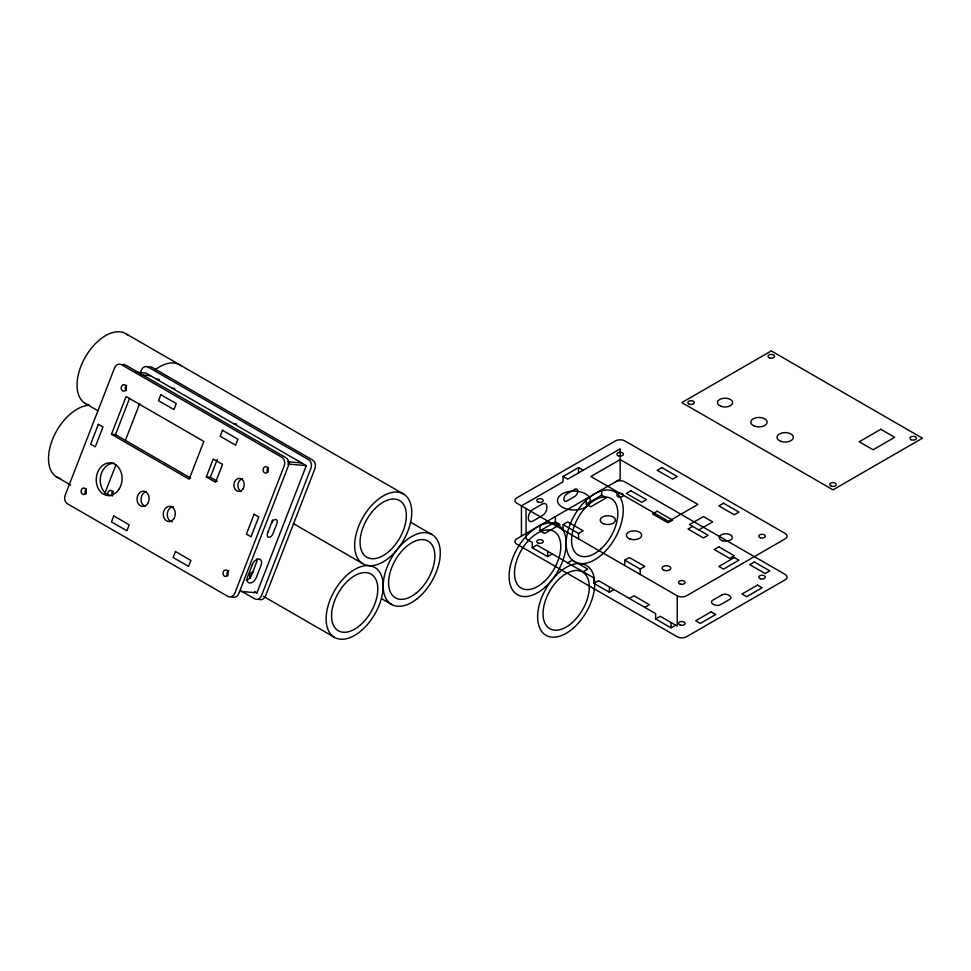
<?xml version="1.0" encoding="UTF-8"?>
<svg xmlns="http://www.w3.org/2000/svg" width="971" height="971" viewBox="0 0 971 971"><rect width="100%" height="100%" fill="white"/><g stroke="black" fill="none" stroke-linecap="round" stroke-linejoin="round"><path stroke-width="1.46" d="M111.459 434.304L126.109 396.544L203.849 441.429L189.199 479.189L111.459 434.304L115.464 434.668L190.607 478.048M115.464 434.668L129.58 398.304M140.237 373.01L141.256 370.364A6.542 5.158 -84.9 0 1 148.199 367.062L308.608 459.671A6.542 5.158 -84.9 0 1 310.914 468.313L261.563 595.514A6.542 5.158 -84.9 0 1 254.62 598.804L240.832 590.841M104.965 493.086L116.071 464.478M125.041 441.356L139.715 403.523M206.313 476.907L213.256 459.016L222.505 464.356L215.574 482.247L206.313 476.907L210.319 477.271L217.261 481.276M210.319 477.271L217.261 459.38M272.232 521.002L267.668 533.128A4.357 2.525 -60 0 0 268.797 537.351A4.357 2.525 -60 0 0 273.009 533.613L276.856 523.672A4.357 2.525 -60 0 0 275.728 519.461A4.357 2.525 -60 0 0 271.516 523.199M239.91 591.315L256.939 592.844L306.29 465.631L145.893 373.034L135.952 372.136M521.439 536.15L521.439 505.879L563.083 481.834L563.083 476.494L578.51 467.585L583.134 470.255M539.949 530.809L555.376 521.9L560 524.583L544.585 533.48L539.949 530.809L539.949 525.469M586.217 504.095L601.644 495.186L606.268 497.868L590.854 506.765L586.217 504.095L586.217 498.754M563.083 524.571L567.719 521.9L583.134 530.809L578.51 533.48L563.083 524.571L563.083 529.923M526.076 508.549L526.076 538.82L532.242 542.388L532.242 547.729L536.866 545.059L593.936 578L593.936 583.353L609.363 592.249L613.988 589.579M532.242 547.729L547.668 556.638L552.293 553.968M567.719 562.864L572.344 560.194L587.771 569.103L583.134 571.773M624.778 560.194L629.402 557.524L644.829 566.433L640.205 569.103L624.778 560.194L624.778 565.535M593.936 583.353L598.561 580.67L655.631 613.623L655.631 618.964L671.046 627.873L675.682 625.203M692.639 526.355L688.014 529.025L703.441 537.934L708.065 535.264L689.556 524.571L703.441 516.56L712.69 521.9L698.817 529.923M629.402 598.488L634.039 595.818L649.453 604.715L644.829 607.385M655.631 618.964L660.256 616.294L677.224 626.089L677.224 595.818L516.815 503.209A6.542 3.775 0 0 1 516.815 497.868L615.529 440.87A6.542 3.775 0 0 1 624.778 440.87L785.187 533.48A6.542 3.775 0 0 1 785.187 538.82L686.473 595.818A6.542 3.775 0 0 1 677.224 595.818M140.577 374.818L150.517 375.704M156.683 379.26L159.353 379.503M172.11 388.169L174.78 388.4M233.805 423.781L236.475 424.024M287.477 461.698L301.665 462.961M287.841 463.992L306.29 465.631M563.083 476.494L567.719 479.164L620.153 448.893L620.153 479.164L516.815 538.82A6.542 3.775 0 0 0 516.815 544.173L677.224 636.77A6.542 3.775 0 0 0 686.473 636.77L785.187 579.784A6.542 3.775 0 0 0 785.187 574.444L624.778 481.834A6.542 3.775 0 0 0 615.529 481.834M126.096 333.842L403.718 494.13A40.357 23.292 -60 0 1 390.124 556.844A40.357 23.292 -60 0 1 355.774 535.64A40.357 23.292 -60 0 1 403.718 494.13M410.648 522.24L431.573 534.329M85.072 403.329L97.925 410.757M293.376 523.6L362.693 563.617M381.445 598.561L391.908 604.605M56.536 476.87L70.677 485.039M263.529 596.376L334.158 637.158M254.62 591.509L256.939 592.844M671.046 622.532L671.046 627.873M640.205 569.103L640.205 574.444M609.363 586.909L609.363 592.249M601.644 489.845L601.644 495.186M578.51 467.585L578.51 472.926M578.51 533.48L578.51 538.82M555.376 516.56L555.376 521.9M547.668 551.285L547.668 556.638M122.589 364.55A6.542 5.158 -84.9 0 1 125.49 365.035L285.899 457.644A6.542 5.158 -84.9 0 1 288.205 466.274L238.854 593.487A6.542 5.158 -84.9 0 1 231.911 596.777M85.958 494.118A3.277 2.585 -84.9 0 1 86.407 488.874M126.06 390.767A3.277 2.585 -84.9 0 1 126.74 385.353M267.778 472.476A3.277 2.585 -84.9 0 1 268.397 467.439M227.675 575.827A3.277 2.585 -84.9 0 1 228.78 570.487M110.779 495.72A16.361 12.902 -84.9 0 1 100.341 478.035A16.361 12.902 -84.9 0 1 114.275 463.24M241.209 491.423A6.542 5.158 -84.9 0 1 237.968 484.675A6.542 5.158 -84.9 0 1 242.495 478.788M144.885 506.352A7.634 6.02 -84.9 0 1 141.098 498.487A7.634 6.02 -84.9 0 1 146.39 491.617M172.195 521.828A7.634 6.02 -84.9 0 1 167.291 513.95A7.634 6.02 -84.9 0 1 173.226 506.668M272.56 519.898A4.357 2.525 -60 0 1 272.366 520.638M268.384 530.943A4.357 2.525 -60 0 1 267.62 532.387M256.939 558.932A6.542 3.775 -60 0 1 256.368 562.767L251.744 574.698A6.542 3.775 -60 0 1 246.197 580.27M258.626 599.156A6.542 5.158 -84.9 0 0 265.569 595.866L314.92 468.665A6.542 5.158 -84.9 0 0 312.613 460.036L152.204 367.426A6.542 5.158 -84.9 0 0 147.762 367.56M112.187 495.768A3.277 2.585 -84.9 0 1 113.122 491.253M108.327 495.683A3.277 2.585 -84.9 0 1 108.752 491.229A3.277 2.585 -84.9 0 1 112.284 491.302A3.277 2.585 -84.9 0 1 112.32 495.756M250.749 578.267A3.277 2.585 -84.9 0 1 249.996 574.237A3.277 2.585 -84.9 0 1 253.03 572.392M60.627 478.557A40.357 23.292 -60 0 1 52.337 439.924A40.357 23.292 -60 0 1 89.041 405.308M155.069 369.817A40.357 23.292 -60 0 1 181.929 366.383M89.162 405.016A40.357 23.292 -60 0 1 84.841 357.935A40.357 23.292 -60 0 1 127.941 335.213M114.542 367.973L65.191 495.174A6.542 5.158 -84.9 0 0 67.509 503.815L227.906 596.412A6.542 5.158 -84.9 0 0 234.848 593.123L284.2 465.922A6.542 5.158 -84.9 0 0 281.893 457.292L121.484 364.683A6.542 5.158 -84.9 0 0 114.542 367.973M98.35 424.303L90.643 444.184L95.267 446.854L102.975 426.973L98.35 424.303M113.777 515.929L111.459 521.888L126.885 530.797L129.204 524.826L113.777 515.929M160.822 394.687L158.504 400.647L173.93 409.556L176.237 403.584L160.822 394.687M175.472 551.54L173.154 557.512L188.58 566.409L190.886 560.449L175.472 551.54M222.505 430.299L220.199 436.27L235.613 445.167L237.931 439.208L222.505 430.299M254.123 514.242L246.416 534.123L251.04 536.793L258.759 516.912L254.123 514.242M252.314 564.661L247.69 576.592A6.542 3.775 -60 0 0 249.389 582.916L250.057 582.976A6.542 3.775 -60 0 0 256.368 577.369L261.005 565.438A6.542 3.775 -60 0 0 259.306 559.126L258.638 559.065A6.542 3.775 -60 0 0 252.314 564.661M771.302 350.932L681.848 402.589L832.997 489.845L922.45 438.2L771.302 350.932M542.267 504.095L533.006 509.435A6.542 3.775 -60 0 0 528.394 517.045A21.119 12.198 -60 0 0 528.394 518.732A6.542 3.775 -60 0 0 533.006 521.014L542.267 515.674A6.542 3.775 -60 0 0 546.891 507.663A21.119 12.198 -60 0 0 546.879 506.377A6.542 3.775 -60 0 0 542.267 504.095M620.153 459.574L590.854 476.494L668.582 521.366L697.882 504.447L620.153 459.574M574.65 489.408L566.943 493.851A4.357 2.525 -60 0 0 563.86 499.203A4.357 2.525 -60 0 0 566.943 500.975L574.65 496.533A4.357 2.525 -60 0 0 577.745 491.18A4.357 2.525 -60 0 0 574.65 489.408M661.797 467.585L657.173 470.255L672.587 479.164L677.224 476.494L661.797 467.585M630.956 490.743L626.319 493.414L641.746 502.31L646.37 499.64L630.956 490.743M657.173 511.219L652.548 513.89L667.963 522.799L672.587 520.128L657.173 511.219M723.492 503.209L718.868 505.879L734.282 514.776L738.919 512.105L723.492 503.209M880.806 429.303L859.214 441.769L873.099 449.779L894.692 437.314L880.806 429.303M718.868 546.843L714.231 549.513L729.658 558.41L734.282 555.74L718.868 546.843M734.282 557.524L718.868 566.433L723.492 569.103L738.919 560.194L734.282 557.524M754.333 561.978L749.709 564.649L765.136 573.558L769.76 570.875L754.333 561.978M721.951 594.92L712.69 600.26A4.357 2.525 0 0 0 712.69 603.828L714.231 604.715A4.357 2.525 0 0 0 720.409 604.715L729.658 599.374A4.357 2.525 0 0 0 729.658 595.818L728.116 594.92A4.357 2.525 0 0 0 721.951 594.92M711.148 611.839L695.734 620.748L700.358 623.418L715.773 614.509L711.148 611.839M757.416 585.125L742.002 594.034L746.626 596.704L762.053 587.795L757.416 585.125M85.666 493.28A3.277 2.585 -84.9 0 0 84.174 488.025A3.277 2.585 -84.9 0 0 81.261 492.479A3.277 2.585 -84.9 0 0 85.666 493.28M125.769 389.929A3.277 2.585 -84.9 0 0 124.276 384.674A3.277 2.585 -84.9 0 0 121.363 389.128A3.277 2.585 -84.9 0 0 125.769 389.929M267.656 471.857A3.277 2.585 -84.9 0 0 266.175 466.602A3.277 2.585 -84.9 0 0 263.25 471.044A3.277 2.585 -84.9 0 0 267.656 471.857M227.554 575.208A3.277 2.585 -84.9 0 0 226.073 569.953A3.277 2.585 -84.9 0 0 223.16 574.407A3.277 2.585 -84.9 0 0 227.554 575.208M118.972 489.287A16.361 12.902 -84.9 0 0 111.531 463.021A16.361 12.902 -84.9 0 0 96.954 485.269A16.361 12.902 -84.9 0 0 118.972 489.287M243.017 488.923A6.542 5.158 -84.9 0 0 240.043 478.412A6.542 5.158 -84.9 0 0 234.205 487.308A6.542 5.158 -84.9 0 0 243.017 488.923M147.665 503.5A7.634 6.02 -84.9 0 0 144.194 491.241A7.634 6.02 -84.9 0 0 137.384 501.619A7.634 6.02 -84.9 0 0 147.665 503.5M173.882 518.635A7.634 6.02 -84.9 0 0 170.411 506.377A7.634 6.02 -84.9 0 0 163.601 516.754A7.634 6.02 -84.9 0 0 173.882 518.635M361.588 630.385A40.357 23.292 -60 0 0 375.182 567.671A40.357 23.292 -60 0 0 327.239 609.181A40.357 23.292 -60 0 0 361.588 630.385M360.277 625.093A32.723 18.886 -60 0 0 371.31 574.237A32.723 18.886 -60 0 0 332.434 607.907A32.723 18.886 -60 0 0 360.277 625.093M388.813 551.552A32.723 18.886 -60 0 0 399.834 500.696A32.723 18.886 -60 0 0 360.957 534.366A32.723 18.886 -60 0 0 388.813 551.552M416.935 598.864A40.357 23.292 -60 0 0 433.442 535.543A40.357 23.292 -60 0 0 384.844 573.982A40.357 23.292 -60 0 0 416.935 598.864M415.952 593.305A32.723 18.886 -60 0 0 429.34 541.964A32.723 18.886 -60 0 0 389.929 573.133A32.723 18.886 -60 0 0 415.952 593.305M664.237 570.39A4.357 2.525 0 0 0 670.791 568.205A4.357 2.525 0 0 0 664.237 566.032A4.357 2.525 0 0 0 664.237 570.39M680.21 625.057A3.277 1.893 0 0 0 685.113 623.418A3.277 1.893 0 0 0 680.21 621.78A3.277 1.893 0 0 0 680.21 625.057M760.414 578.752A3.277 1.893 0 0 0 765.318 577.114A3.277 1.893 0 0 0 760.414 575.475A3.277 1.893 0 0 0 760.414 578.752M618.321 496.751A3.277 1.893 0 0 0 623.418 495.331A3.277 1.893 0 0 0 618.721 493.499A3.277 1.893 0 0 0 618.321 496.751M538.322 543.129A3.277 1.893 0 0 0 543.226 541.49A3.277 1.893 0 0 0 538.322 539.864A3.277 1.893 0 0 0 538.322 543.129M571.628 623.151A32.723 18.886 -60 0 0 582.916 572.247A32.723 18.886 -60 0 0 543.978 605.637A32.723 18.886 -60 0 0 571.628 623.151M572.902 628.48A40.357 23.292 -60 0 0 586.824 565.68A40.357 23.292 -60 0 0 538.796 606.863A40.357 23.292 -60 0 0 572.902 628.48M600.697 549.149A32.723 18.886 -60 0 0 611.062 498.475A32.723 18.886 -60 0 0 572.356 532.788A32.723 18.886 -60 0 0 600.697 549.149M602.093 554.368A40.357 23.292 -60 0 0 614.886 491.86A40.357 23.292 -60 0 0 567.149 534.184A40.357 23.292 -60 0 0 602.093 554.368M545.022 587.309A40.357 23.292 -60 0 0 557.815 524.801A40.357 23.292 -60 0 0 510.078 567.137A40.357 23.292 -60 0 0 545.022 587.309M543.626 582.102A32.723 18.886 -60 0 0 553.992 531.416A32.723 18.886 -60 0 0 515.298 565.741A32.723 18.886 -60 0 0 543.626 582.102M781.097 441.404A8.181 4.721 0 0 0 793.368 437.314A8.181 4.721 0 0 0 781.097 433.224A8.181 4.721 0 0 0 781.097 441.404M754.382 426.087A8.181 4.721 0 0 0 767.126 422.506A8.181 4.721 0 0 0 755.389 417.931A8.181 4.721 0 0 0 754.382 426.087M720.749 406.23A7.634 4.406 0 0 0 732.644 402.892A7.634 4.406 0 0 0 721.696 398.62A7.634 4.406 0 0 0 720.749 406.23M831.358 486.143A3.277 1.893 0 0 0 836.262 484.505A3.277 1.893 0 0 0 831.358 482.866A3.277 1.893 0 0 0 831.358 486.143M911.356 439.766A3.277 1.893 0 0 0 916.454 438.334A3.277 1.893 0 0 0 911.769 436.501A3.277 1.893 0 0 0 911.356 439.766M769.663 357.911A3.277 1.893 0 0 0 774.579 356.284A3.277 1.893 0 0 0 769.663 354.646A3.277 1.893 0 0 0 769.663 357.911M689.264 404.142A3.277 1.893 0 0 0 694.362 402.722A3.277 1.893 0 0 0 689.677 400.889A3.277 1.893 0 0 0 689.264 404.142M629.754 538.917A7.634 4.406 0 0 0 641.649 535.579A7.634 4.406 0 0 0 630.701 531.295A7.634 4.406 0 0 0 629.754 538.917M603.537 523.77A7.634 4.406 0 0 0 615.432 520.444A7.634 4.406 0 0 0 604.484 516.159A7.634 4.406 0 0 0 603.537 523.77M722.533 540.762A6.542 3.775 0 0 0 732.352 537.485A6.542 3.775 0 0 0 722.533 534.22A6.542 3.775 0 0 0 722.533 540.762M564.709 508.355A16.361 9.443 0 0 0 590.198 501.206A16.361 9.443 0 0 0 566.736 492.042A16.361 9.443 0 0 0 564.709 508.355M680.21 584.093A3.277 1.893 0 0 0 685.113 582.454A3.277 1.893 0 0 0 680.21 580.816A3.277 1.893 0 0 0 680.21 584.093M760.414 537.788A3.277 1.893 0 0 0 765.318 536.15A3.277 1.893 0 0 0 760.414 534.511A3.277 1.893 0 0 0 760.414 537.788M618.321 455.8A3.277 1.893 0 0 0 623.418 454.367A3.277 1.893 0 0 0 618.721 452.535A3.277 1.893 0 0 0 618.321 455.8M538.322 502.165A3.277 1.893 0 0 0 543.226 500.538A3.277 1.893 0 0 0 538.322 498.9A3.277 1.893 0 0 0 538.322 502.165"/></g></svg>
